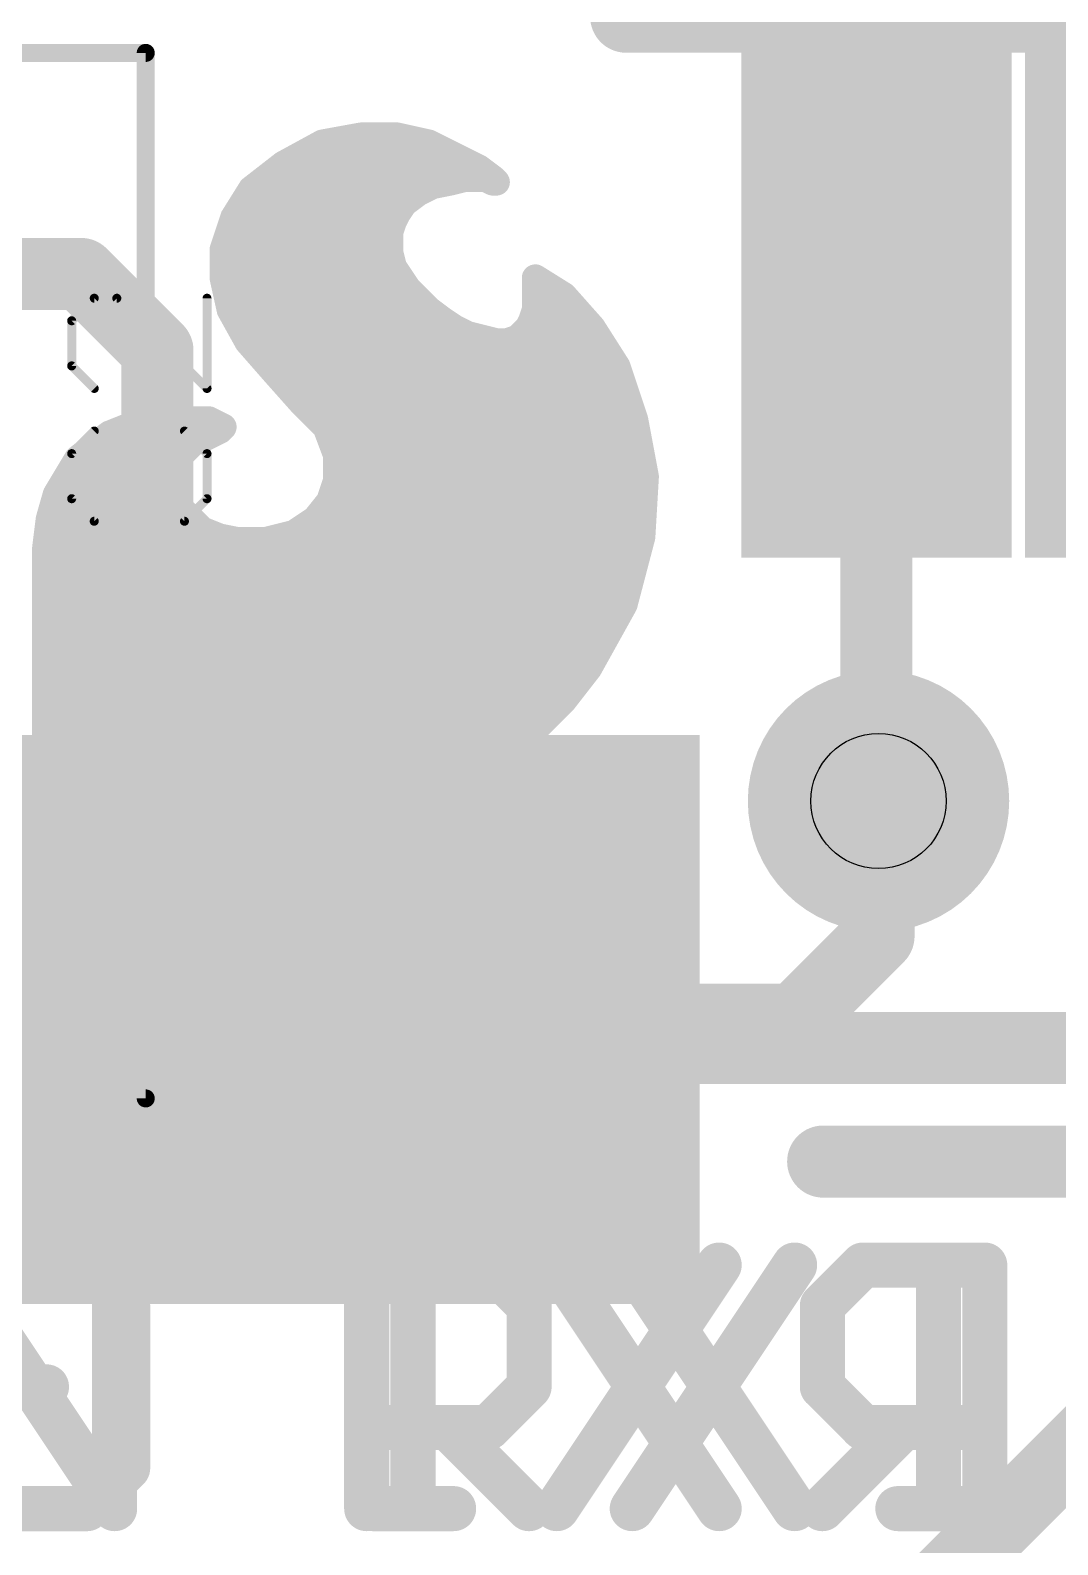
# Model space of a CAD drawing. Extents: x -41 to 66, y -18 to 24.
# Drawn here: x 1.928 to 4.823, y 2.349 to 6.617 of the extents above; entities that cross this region are included whole.
import ezdxf

# ---------------------------------------------------------------- set-up
doc = ezdxf.new("R2010")
doc.units = 0
for name, color, linetype in [('1', 12, 'CONTINUOUS'), ('16', 132, 'CONTINUOUS'), ('18', 110, 'CONTINUOUS'), ('21', 53, 'CONTINUOUS'), ('22', 53, 'CONTINUOUS'), ('25', 253, 'CONTINUOUS'), ('29', 253, 'CONTINUOUS'), ('30', 253, 'CONTINUOUS'), ('31', 253, 'CONTINUOUS'), ('32', 253, 'CONTINUOUS'), ('39', 12, 'CONTINUOUS'), ('44', 253, 'CONTINUOUS'), ('51', 53, 'CONTINUOUS')]:
    doc.layers.add(name, color=color, linetype=linetype)

# ---------------------------------------------------------------- blocks, each defined once
blk = doc.blocks.new('RECT')
blk.add_solid([(-0.5, -0.5), (0.5, -0.5), (-0.5, 0.5), (0.5, 0.5)])
blk = doc.blocks.new('ROUNDV')
at = {"const_width": 0.5}
blk.add_lwpolyline([(0, -0.25, 1), (0, 0.25, 1), (0, -0.25)], format="xyb", dxfattribs=at)

msp = doc.modelspace()

# ---------------------------------------------------------------- linework, layer by layer
at = {"layer": '1', "const_width": 0.2032}
for points in [[(1.27, 5.93), (2.071, 5.93)], [(2.071, 5.93), (2.286, 5.715)], [(4.312, 5.8674), (4.312, 4.451)], [(2.286, 5.715), (2.286, 4.191)], [(4.312, 4.451), (4.318, 4.445)], [(2.286, 4.191), (2.728, 3.749)], [(6.35, 3.749), (2.728, 3.749)], [(5.3289, 3.0785), (3.81, 1.5596)]]:
    msp.add_lwpolyline(points, dxfattribs=at)
at = {"layer": '1', "const_width": 0.1016}
for points in [[(2.1069, 5.9659, 1), (2.0351, 5.8941)], [(2.071, 5.8792, 1), (2.071, 5.9808)], [(4.3628, 5.8674, 1), (4.2612, 5.8674)], [(2.3368, 5.715, 1), (2.2352, 5.715)], [(2.2501, 5.6791, 1), (2.3219, 5.7509)], [(4.3479, 4.4869, 1), (4.2761, 4.4151)], [(4.2821, 4.4091, 1), (4.3539, 4.4809)], [(4.2612, 4.451, 1), (4.3628, 4.451)], [(2.3219, 4.2269, 1), (2.2501, 4.1551)], [(2.2352, 4.191, 1), (2.3368, 4.191)], [(2.728, 3.7998, 1), (2.728, 3.6982)], [(2.692, 3.7131, 1), (2.7639, 3.785)]]:
    msp.add_lwpolyline(points, format="xyb", dxfattribs=at)
at = {"layer": '16', "const_width": 0.2032}
for points in [[(4.318, 4.445), (4.318, 4.064)], [(4.318, 4.064), (4.083, 3.829)], [(2.812, 3.829), (4.083, 3.829)]]:
    msp.add_lwpolyline(points, dxfattribs=at)
at = {"layer": '16', "const_width": 0.1016}
for points in [[(4.3688, 4.445, 1), (4.2672, 4.445)], [(4.3539, 4.0281, 1), (4.2821, 4.0999)], [(4.2672, 4.064, 1), (4.3688, 4.064)], [(2.812, 3.8798, 1), (2.812, 3.7782)], [(4.083, 3.7782, 1), (4.083, 3.8798)], [(4.0471, 3.8649, 1), (4.1189, 3.7931)]]:
    msp.add_lwpolyline(points, format="xyb", dxfattribs=at)
at = {"layer": '21'}
for points, const_width in [([(3.607, 6.655), (3.607, 13.665)], 0.2032), ([(10.262, 6.655), (3.607, 6.655)], 0.2032), ([(2.751, 6.299), (2.641, 6.239)], 0.0762), ([(2.861, 6.319), (2.751, 6.299)], 0.0762), ([(2.961, 6.319), (2.861, 6.319)], 0.0762), ([(3.051, 6.299), (2.961, 6.319)], 0.0762), ([(3.191, 6.229), (3.051, 6.299)], 0.0762), ([(2.641, 6.239), (2.551, 6.169)], 0.0762), ([(2.6582, 6.2484), (3.1522, 6.2484)], 0.0762), ([(3.111, 6.189), (3.151, 6.199)], 0.0762), ([(3.151, 6.199), (3.211, 6.199)], 0.0762), ([(3.231, 6.199), (3.191, 6.229)], 0.0762), ([(3.211, 6.199), (3.231, 6.189)], 0.0762), ([(3.241, 6.189), (3.231, 6.199)], 0.0762), ([(2.551, 6.169), (2.501, 6.089)], 0.0762), ([(2.5551, 6.1722), (3.0474, 6.1722)], 0.0762), ([(2.981, 6.129), (3.021, 6.159)], 0.0762), ([(3.021, 6.159), (3.061, 6.179)], 0.0762), ([(3.061, 6.179), (3.111, 6.189)], 0.0762), ([(3.231, 6.189), (3.241, 6.189)], 0.0762), ([(2.961, 6.099), (2.981, 6.129)], 0.0762), ([(2.501, 6.089), (2.471, 5.999)], 0.0762), ([(2.5054, 6.096), (2.9595, 6.096)], 0.0762), ([(2.941, 6.049), (2.951, 6.079)], 0.0762), ([(2.951, 6.079), (2.961, 6.099)], 0.0762), ([(2.941, 5.989), (2.941, 6.049)], 0.0762), ([(2.471, 5.999), (2.471, 5.919)], 0.0762), ([(2.4779, 6.0198), (2.941, 6.0198)], 0.0762), ([(2.951, 5.949), (2.941, 5.989)], 0.0762), ([(2.471, 5.9436), (2.9546, 5.9436)], 0.0762), ([(2.991, 5.889), (2.951, 5.949)], 0.0762), ([(2.471, 5.919), (2.491, 5.829)], 0.0762), ([(3.351, 5.919), (3.351, 5.829)], 0.0762), ([(3.431, 5.869), (3.351, 5.919)], 0.0762), ([(2.4825, 5.8674), (3.0126, 5.8674)], 0.0762), ([(3.051, 5.829), (2.991, 5.889)], 0.0762), ([(3.351, 5.8674), (3.4324, 5.8674)], 0.0762), ([(3.511, 5.779), (3.431, 5.869)], 0.0762), ([(2.491, 5.829), (2.541, 5.739)], 0.0762), ([(3.091, 5.799), (3.051, 5.829)], 0.0762), ([(3.351, 5.829), (3.341, 5.799)], 0.0762), ([(2.512, 5.7912), (3.1027, 5.7912)], 0.0762), ([(3.121, 5.779), (3.091, 5.799)], 0.0762), ([(3.161, 5.759), (3.121, 5.779)], 0.0762), ([(3.331, 5.779), (3.301, 5.749)], 0.0762), ([(3.341, 5.799), (3.331, 5.779)], 0.0762), ([(3.3371, 5.7912), (3.5002, 5.7912)], 0.0762), ([(3.581, 5.669), (3.511, 5.779)], 0.0762), ([(2.541, 5.739), (2.611, 5.659)], 0.0762), ([(3.241, 5.739), (3.161, 5.759)], 0.0762), ([(3.271, 5.739), (3.241, 5.739)], 0.0762), ([(3.301, 5.749), (3.271, 5.739)], 0.0762), ([(2.562, 5.715), (3.5517, 5.715)], 0.0762), ([(2.611, 5.659), (2.691, 5.569)], 0.0762), ([(2.629, 5.6388), (3.5911, 5.6388)], 0.0762), ([(3.631, 5.519), (3.581, 5.669)], 0.0762), ([(2.691, 5.569), (2.761, 5.499)], 0.0762), ([(2.6974, 5.5626), (3.6165, 5.5626)], 0.0762), ([(2.311, 5.519), (2.251, 5.509)], 0.0762), ([(2.431, 5.519), (2.311, 5.519)], 0.0762), ([(2.471, 5.499), (2.431, 5.519)], 0.0762), ([(3.661, 5.359), (3.631, 5.519)], 0.0762), ([(2.151, 5.479), (2.111, 5.449)], 0.0762), ([(2.201, 5.499), (2.151, 5.479)], 0.0762), ([(2.1695, 5.4864), (2.4558, 5.4864)], 0.0762), ([(2.251, 5.509), (2.201, 5.499)], 0.0762), ([(2.391, 5.459), (2.421, 5.469)], 0.0762), ([(2.421, 5.469), (2.461, 5.489)], 0.0762), ([(2.461, 5.489), (2.471, 5.499)], 0.0762), ([(2.761, 5.499), (2.791, 5.419)], 0.0762), ([(2.7657, 5.4864), (3.6371, 5.4864)], 0.0762), ([(2.111, 5.449), (2.061, 5.409)], 0.0762), ([(2.331, 5.399), (2.391, 5.459)], 0.0762), ([(2.061, 5.409), (2.001, 5.309)], 0.0762), ([(2.0625, 5.4102), (2.3422, 5.4102)], 0.0762), ([(2.321, 5.369), (2.331, 5.399)], 0.0762), ([(2.791, 5.419), (2.791, 5.349)], 0.0762), ([(2.791, 5.4102), (3.6514, 5.4102)], 0.0762), ([(2.321, 5.329), (2.321, 5.369)], 0.0762), ([(2.791, 5.349), (2.771, 5.289)], 0.0762), ([(3.651, 5.189), (3.661, 5.359)], 0.0762), ([(2.001, 5.309), (1.981, 5.239)], 0.0762), ([(2.016, 5.334), (2.321, 5.334)], 0.0762), ([(2.331, 5.299), (2.321, 5.329)], 0.0762), ([(2.351, 5.269), (2.331, 5.299)], 0.0762), ([(2.786, 5.334), (3.6595, 5.334)], 0.0762), ([(1.9864, 5.2578), (2.3622, 5.2578)], 0.0762), ([(2.411, 5.209), (2.351, 5.269)], 0.0762), ([(2.771, 5.289), (2.731, 5.239)], 0.0762), ([(2.746, 5.2578), (3.655, 5.2578)], 0.0762), ([(1.981, 5.239), (1.971, 5.159)], 0.0762), ([(2.731, 5.239), (2.671, 5.199)], 0.0762), ([(1.9738, 5.1816), (2.498, 5.1816)], 0.0762), ([(2.461, 5.189), (2.411, 5.209)], 0.0762), ([(2.511, 5.179), (2.461, 5.189)], 0.0762), ([(2.591, 5.179), (2.511, 5.179)], 0.0762), ([(2.671, 5.199), (2.591, 5.179)], 0.0762), ([(2.6014, 5.1816), (3.6491, 5.1816)], 0.0762), ([(3.601, 4.999), (3.651, 5.189)], 0.0762), ([(1.971, 5.159), (1.971, 3.789)], 0.0762), ([(1.971, 5.1054), (3.629, 5.1054)], 0.0762), ([(1.971, 5.0292), (3.6089, 5.0292)], 0.0762), ([(3.501, 4.819), (3.601, 4.999)], 0.0762), ([(1.971, 4.953), (3.5754, 4.953)], 0.0762), ([(1.971, 4.8768), (3.5331, 4.8768)], 0.0762), ([(1.971, 4.8006), (3.4867, 4.8006)], 0.0762), ([(3.431, 4.729), (3.501, 4.819)], 0.0762), ([(1.971, 4.7244), (3.4264, 4.7244)], 0.0762), ([(3.351, 4.649), (3.431, 4.729)], 0.0762), ([(1.971, 4.6482), (3.3501, 4.6482)], 0.0762), ([(3.271, 4.579), (3.351, 4.649)], 0.0762), ([(1.971, 4.572), (3.2593, 4.572)], 0.0762), ([(3.171, 4.519), (3.271, 4.579)], 0.0762), ([(1.971, 4.4958), (3.113, 4.4958)], 0.0762), ([(3.071, 4.479), (3.171, 4.519)], 0.0762), ([(2.841, 4.429), (2.961, 4.449)], 0.0762), ([(2.961, 4.449), (3.071, 4.479)], 0.0762), ([(1.971, 4.4196), (2.5946, 4.4196)], 0.0762), ([(2.491, 4.359), (2.591, 4.419)], 0.0762), ([(2.591, 4.419), (2.651, 4.429)], 0.0762), ([(2.651, 4.429), (2.841, 4.429)], 0.0762), ([(2.391, 4.259), (2.491, 4.359)], 0.0762), ([(1.971, 4.3434), (2.4754, 4.3434)], 0.0762), ([(1.971, 4.2672), (2.3992, 4.2672)], 0.0762), ([(2.271, 4.119), (2.391, 4.259)], 0.0762), ([(1.971, 4.191), (2.3327, 4.191)], 0.0762), ([(1.971, 4.1148), (2.2668, 4.1148)], 0.0762), ([(2.151, 3.999), (2.271, 4.119)], 0.0762), ([(1.971, 4.0386), (2.1906, 4.0386)], 0.0762), ([(2.101, 3.939), (2.151, 3.999)], 0.0762), ([(1.971, 3.9624), (2.1205, 3.9624)], 0.0762), ([(2.051, 3.889), (2.101, 3.939)], 0.0762), ([(2.021, 3.839), (2.051, 3.889)], 0.0762), ([(1.971, 3.8862), (2.0493, 3.8862)], 0.0762), ([(1.971, 3.789), (2.021, 3.839)], 0.0762), ([(1.971, 3.81), (1.992, 3.81)], 0.0762), ([(1.7077, 3.1375), (2.1653, 2.4511)], 0.127), ([(2.1653, 2.4511), (2.1653, 3.1375)], 0.127), ([(2.8756, 2.4511), (2.8756, 3.1375)], 0.127), ([(2.8756, 3.1375), (3.2188, 3.1375)], 0.127), ([(3.2188, 3.1375), (3.3332, 3.0231)], 0.127), ([(3.624, 3.1375), (4.0816, 2.4511)], 0.127), ([(4.0816, 3.1375), (3.624, 2.4511)], 0.127), ([(4.3724, 3.1375), (4.6012, 3.1375)], 0.127), ([(4.4868, 2.4511), (4.4868, 3.1375)], 0.127), ([(3.3332, 3.0231), (3.3332, 2.7943)], 0.127), ([(3.3332, 2.7943), (3.2188, 2.6799)], 0.127), ([(3.2188, 2.6799), (2.8756, 2.6799)], 0.127), ([(3.1044, 2.6799), (3.3332, 2.4511)], 0.127), ([(4.3724, 2.4511), (4.6012, 2.4511)], 0.127)]:
    msp.add_lwpolyline(points, dxfattribs=dict(at, const_width=const_width))
for points, const_width in [([(3.607, 6.7058, 1), (3.607, 6.6042)], 0.1016), ([(3.5562, 6.655, 1), (3.6578, 6.655)], 0.1016), ([(2.7476, 6.3177, 1), (2.7544, 6.2803)], 0.0381), ([(2.7601, 6.2823, 1), (2.7419, 6.3157)], 0.0381), ([(2.861, 6.338, 1), (2.861, 6.2999)], 0.0381), ([(2.8644, 6.3003, 1), (2.8576, 6.3377)], 0.0381), ([(2.9651, 6.3376, 1), (2.9569, 6.3004)], 0.0381), ([(2.961, 6.2999, 1), (2.961, 6.338)], 0.0381), ([(3.0595, 6.316, 1), (3.0425, 6.282)], 0.0381), ([(3.0469, 6.2804, 1), (3.0551, 6.3176)], 0.0381), ([(2.6319, 6.2557, 1), (2.6501, 6.2223)], 0.0381), ([(2.6527, 6.224, 1), (2.6293, 6.254)], 0.0381), ([(2.6582, 6.2675, 1), (2.6582, 6.2294)], 0.0381), ([(3.1522, 6.2294, 1), (3.1522, 6.2675)], 0.0381), ([(3.151, 6.2181, 1), (3.151, 6.18)], 0.0381), ([(3.1556, 6.1805, 1), (3.1464, 6.2175)], 0.0381), ([(3.2024, 6.2442, 1), (3.1796, 6.2138)], 0.0381), ([(3.1825, 6.212, 1), (3.1995, 6.246)], 0.0381), ([(3.2195, 6.216, 1), (3.2025, 6.182)], 0.0381), ([(3.211, 6.18, 1), (3.211, 6.2181)], 0.0381), ([(3.2445, 6.2125, 1), (3.2175, 6.1855)], 0.0381), ([(3.2196, 6.1838, 1), (3.2424, 6.2142)], 0.0381), ([(2.5393, 6.184, 1), (2.5627, 6.154)], 0.0381), ([(2.5672, 6.1589, 1), (2.5348, 6.1791)], 0.0381), ([(2.5551, 6.1913, 1), (2.5551, 6.1532)], 0.0381), ([(3.0125, 6.176, 1), (3.0295, 6.142)], 0.0381), ([(3.0324, 6.1438, 1), (3.0096, 6.1742)], 0.0381), ([(3.0573, 6.1977, 1), (3.0647, 6.1603)], 0.0381), ([(3.0474, 6.1532, 1), (3.0474, 6.1913)], 0.0381), ([(3.0695, 6.162, 1), (3.0525, 6.196)], 0.0381), ([(3.1064, 6.2075, 1), (3.1156, 6.1705)], 0.0381), ([(3.1147, 6.1703, 1), (3.1073, 6.2077)], 0.0381), ([(3.231, 6.2081, 1), (3.231, 6.17)], 0.0381), ([(3.2225, 6.172, 1), (3.2395, 6.206)], 0.0381), ([(3.2275, 6.1755, 1), (3.2545, 6.2025)], 0.0381), ([(3.241, 6.17, 1), (3.241, 6.2081)], 0.0381), ([(2.9696, 6.1442, 1), (2.9924, 6.1138)], 0.0381), ([(2.9969, 6.1184, 1), (2.9651, 6.1396)], 0.0381), ([(2.4848, 6.0991, 1), (2.5172, 6.0789)], 0.0381), ([(2.5191, 6.083, 1), (2.4829, 6.095)], 0.0381), ([(2.5054, 6.1151, 1), (2.5054, 6.077)], 0.0381), ([(2.934, 6.0875, 1), (2.968, 6.0705)], 0.0381), ([(2.9691, 6.073, 1), (2.9329, 6.085)], 0.0381), ([(2.9451, 6.1096, 1), (2.9769, 6.0884)], 0.0381), ([(2.978, 6.0905, 1), (2.944, 6.1075)], 0.0381), ([(2.9595, 6.077, 1), (2.9595, 6.1151)], 0.0381), ([(2.9229, 6.055, 1), (2.9591, 6.043)], 0.0381), ([(2.9601, 6.049, 1), (2.922, 6.049)], 0.0381), ([(2.4901, 5.999, 1), (2.452, 5.999)], 0.0381), ([(2.4529, 6.005, 1), (2.4891, 5.993)], 0.0381), ([(2.4779, 6.0389, 1), (2.4779, 6.0008)], 0.0381), ([(2.9595, 5.9936, 1), (2.9225, 5.9844)], 0.0381), ([(2.941, 6.0008, 1), (2.941, 6.0389)], 0.0381), ([(2.471, 5.9627, 1), (2.471, 5.9245)], 0.0381), ([(2.922, 5.989, 1), (2.9601, 5.989)], 0.0381), ([(2.9669, 5.9596, 1), (2.9351, 5.9384)], 0.0381), ([(2.9546, 5.9245, 1), (2.9546, 5.9627)], 0.0381), ([(2.4896, 5.9231, 1), (2.4524, 5.9149)], 0.0381), ([(2.452, 5.919, 1), (2.4901, 5.919)], 0.0381), ([(2.9325, 5.9444, 1), (2.9695, 5.9536)], 0.0381), ([(3.37, 5.919, 1), (3.3319, 5.919)], 0.0381), ([(3.3611, 5.9352, 1), (3.3409, 5.9028)], 0.0381), ([(2.4825, 5.8864, 1), (2.4825, 5.8483)], 0.0381), ([(3.0045, 5.9025, 1), (2.9775, 5.8755)], 0.0381), ([(2.9751, 5.8784, 1), (3.0069, 5.8996)], 0.0381), ([(3.0126, 5.8483, 1), (3.0126, 5.8864)], 0.0381), ([(3.351, 5.8864, 1), (3.351, 5.8483)], 0.0381), ([(3.4452, 5.8817, 1), (3.4168, 5.8563)], 0.0381), ([(3.4209, 5.8528, 1), (3.4411, 5.8852)], 0.0381), ([(3.4324, 5.8483, 1), (3.4324, 5.8864)], 0.0381), ([(2.5077, 5.8383, 1), (2.4743, 5.8197)], 0.0381), ([(2.4724, 5.8249, 1), (2.5096, 5.8331)], 0.0381), ([(3.0624, 5.8442, 1), (3.0396, 5.8138)], 0.0381), ([(3.0375, 5.8155, 1), (3.0645, 5.8425)], 0.0381), ([(3.3319, 5.829, 1), (3.37, 5.829)], 0.0381), ([(3.3691, 5.823, 1), (3.3329, 5.835)], 0.0381), ([(2.512, 5.8102, 1), (2.512, 5.7721)], 0.0381), ([(3.1016, 5.8149, 1), (3.0804, 5.7831)], 0.0381), ([(3.0796, 5.7838, 1), (3.1024, 5.8142)], 0.0381), ([(3.1295, 5.796, 1), (3.1125, 5.762)], 0.0381), ([(3.1027, 5.7721, 1), (3.1027, 5.8102)], 0.0381), ([(3.1104, 5.7631, 1), (3.1316, 5.7949)], 0.0381), ([(3.314, 5.7875, 1), (3.348, 5.7705)], 0.0381), ([(3.3445, 5.7655, 1), (3.3175, 5.7925)], 0.0381), ([(3.3371, 5.8102, 1), (3.3371, 5.7721)], 0.0381), ([(3.3229, 5.805, 1), (3.3591, 5.793)], 0.0381), ([(3.358, 5.7905, 1), (3.324, 5.8075)], 0.0381), ([(3.5271, 5.7892, 1), (3.4949, 5.7688)], 0.0381), ([(3.4968, 5.7663, 1), (3.5252, 5.7917)], 0.0381), ([(3.5002, 5.7721, 1), (3.5002, 5.8102)], 0.0381), ([(2.5553, 5.7515, 1), (2.5267, 5.7265)], 0.0381), ([(2.5243, 5.7297, 1), (2.5577, 5.7483)], 0.0381), ([(3.1656, 5.7775, 1), (3.1564, 5.7405)], 0.0381), ([(3.1525, 5.742, 1), (3.1695, 5.776)], 0.0381), ([(3.241, 5.758, 1), (3.241, 5.7199)], 0.0381), ([(3.2364, 5.7205, 1), (3.2456, 5.7575)], 0.0381), ([(3.265, 5.7571, 1), (3.277, 5.7209)], 0.0381), ([(3.271, 5.7199, 1), (3.271, 5.758)], 0.0381), ([(3.2875, 5.7625, 1), (3.3145, 5.7355)], 0.0381), ([(3.307, 5.7309, 1), (3.295, 5.7671)], 0.0381), ([(2.562, 5.734, 1), (2.562, 5.6959)], 0.0381), ([(3.5517, 5.6959, 1), (3.5517, 5.734)], 0.0381), ([(2.6252, 5.6717, 1), (2.5968, 5.6463)], 0.0381), ([(2.5967, 5.6465, 1), (2.6253, 5.6715)], 0.0381), ([(2.629, 5.6579, 1), (2.629, 5.6198)], 0.0381), ([(3.5991, 5.675, 1), (3.5629, 5.663)], 0.0381), ([(3.5649, 5.6588, 1), (3.5971, 5.6792)], 0.0381), ([(3.5911, 5.6198, 1), (3.5911, 5.6579)], 0.0381), ([(2.7045, 5.5825, 1), (2.6775, 5.5555)], 0.0381), ([(2.6768, 5.5563, 1), (2.7052, 5.5817)], 0.0381), ([(2.6974, 5.5817, 1), (2.6974, 5.5436)], 0.0381), ([(3.6165, 5.5436, 1), (3.6165, 5.5817)], 0.0381), ([(2.311, 5.5381, 1), (2.311, 5.5)], 0.0381), ([(2.3141, 5.5002, 1), (2.3079, 5.5378)], 0.0381), ([(2.4395, 5.536, 1), (2.4225, 5.502)], 0.0381), ([(2.431, 5.5, 1), (2.431, 5.5381)], 0.0381), ([(3.6497, 5.5225, 1), (3.6123, 5.5155)], 0.0381), ([(2.1439, 5.4967, 1), (2.1581, 5.4613)], 0.0381), ([(2.1624, 5.4638, 1), (2.1396, 5.4942)], 0.0381), ([(2.1695, 5.5055, 1), (2.1695, 5.4674)], 0.0381), ([(2.1973, 5.5177, 1), (2.2047, 5.4803)], 0.0381), ([(2.2081, 5.4813, 1), (2.1939, 5.5167)], 0.0381), ([(2.2479, 5.5278, 1), (2.2541, 5.4902)], 0.0381), ([(2.2547, 5.4903, 1), (2.2473, 5.5277)], 0.0381), ([(2.4125, 5.486, 1), (2.4295, 5.452)], 0.0381), ([(2.427, 5.4509, 1), (2.415, 5.4871)], 0.0381), ([(2.4475, 5.5025, 1), (2.4745, 5.4755)], 0.0381), ([(2.4695, 5.472, 1), (2.4525, 5.506)], 0.0381), ([(2.4558, 5.4674, 1), (2.4558, 5.5055)], 0.0381), ([(2.4845, 5.4855, 1), (2.4575, 5.5125)], 0.0381), ([(2.4625, 5.482, 1), (2.4795, 5.516)], 0.0381), ([(2.7788, 5.5057, 1), (2.7432, 5.4923)], 0.0381), ([(2.7657, 5.5055, 1), (2.7657, 5.4674)], 0.0381), ([(2.7475, 5.4855, 1), (2.7745, 5.5125)], 0.0381), ([(3.6129, 5.513, 1), (3.6491, 5.525)], 0.0381), ([(3.6371, 5.4674, 1), (3.6371, 5.5055)], 0.0381), ([(2.0996, 5.4642, 1), (2.1224, 5.4338)], 0.0381), ([(2.1229, 5.4341, 1), (2.0991, 5.4639)], 0.0381), ([(2.385, 5.4771, 1), (2.397, 5.4409)], 0.0381), ([(2.4045, 5.4455, 1), (2.3775, 5.4725)], 0.0381), ([(2.0491, 5.4239, 1), (2.0729, 5.3941)], 0.0381), ([(2.0625, 5.4293, 1), (2.0625, 5.3912)], 0.0381), ([(2.0773, 5.3992, 1), (2.0447, 5.4188)], 0.0381), ([(2.3175, 5.4125, 1), (2.3445, 5.3855)], 0.0381), ([(2.3491, 5.393, 1), (2.3129, 5.405)], 0.0381), ([(2.3422, 5.3912, 1), (2.3422, 5.4293)], 0.0381), ([(2.81, 5.419, 1), (2.7719, 5.419)], 0.0381), ([(2.791, 5.4293, 1), (2.791, 5.3912)], 0.0381), ([(2.7732, 5.4123, 1), (2.8088, 5.4257)], 0.0381), ([(3.6514, 5.3912, 1), (3.6514, 5.4293)], 0.0381), ([(2.3029, 5.375, 1), (2.3391, 5.363)], 0.0381), ([(2.3401, 5.369, 1), (2.302, 5.369)], 0.0381), ([(2.8091, 5.343, 1), (2.7729, 5.355)], 0.0381), ([(3.68, 5.3579, 1), (3.642, 5.3601)], 0.0381), ([(3.6423, 5.3555, 1), (3.6797, 5.3625)], 0.0381), ([(1.9847, 5.3188, 1), (2.0173, 5.2992)], 0.0381), ([(2.0193, 5.3038, 1), (1.9827, 5.3142)], 0.0381), ([(2.016, 5.3531, 1), (2.016, 5.315)], 0.0381), ([(2.3391, 5.335, 1), (2.3029, 5.323)], 0.0381), ([(2.302, 5.329, 1), (2.3401, 5.329)], 0.0381), ([(2.3469, 5.3096, 1), (2.3151, 5.2884)], 0.0381), ([(2.321, 5.315, 1), (2.321, 5.3531)], 0.0381), ([(2.786, 5.3531, 1), (2.786, 5.315)], 0.0381), ([(2.7719, 5.349, 1), (2.81, 5.349)], 0.0381), ([(3.6595, 5.315, 1), (3.6595, 5.3531)], 0.0381), ([(1.9864, 5.2769, 1), (1.9864, 5.2388)], 0.0381), ([(2.3129, 5.293, 1), (2.3491, 5.305)], 0.0381), ([(2.3645, 5.2825, 1), (2.3375, 5.2555)], 0.0381), ([(2.3351, 5.2584, 1), (2.3669, 5.2796)], 0.0381), ([(2.3622, 5.2388, 1), (2.3622, 5.2769)], 0.0381), ([(2.746, 5.2769, 1), (2.746, 5.2388)], 0.0381), ([(2.7529, 5.295, 1), (2.7891, 5.283)], 0.0381), ([(2.7859, 5.2771, 1), (2.7561, 5.3009)], 0.0381), ([(3.655, 5.2388, 1), (3.655, 5.2769)], 0.0381), ([(1.9627, 5.2442, 1), (1.9993, 5.2338)], 0.0381), ([(1.9999, 5.2366, 1), (1.9621, 5.2414)], 0.0381), ([(2.7161, 5.2509, 1), (2.7459, 5.2271)], 0.0381), ([(2.7416, 5.2231, 1), (2.7204, 5.2549)], 0.0381), ([(1.9738, 5.2007, 1), (1.9738, 5.1626)], 0.0381), ([(2.4181, 5.2267, 1), (2.4039, 5.1913)], 0.0381), ([(2.3975, 5.1955, 1), (2.4245, 5.2225)], 0.0381), ([(2.4647, 5.2077, 1), (2.4573, 5.1703)], 0.0381), ([(2.4539, 5.1713, 1), (2.4681, 5.2067)], 0.0381), ([(2.511, 5.1981, 1), (2.511, 5.16)], 0.0381), ([(2.498, 5.1626, 1), (2.498, 5.2007)], 0.0381), ([(2.5073, 5.1603, 1), (2.5147, 5.1977)], 0.0381), ([(2.5864, 5.1975, 1), (2.5956, 5.1605)], 0.0381), ([(2.6014, 5.2007, 1), (2.6014, 5.1626)], 0.0381), ([(2.591, 5.16, 1), (2.591, 5.1981)], 0.0381), ([(2.6604, 5.2149, 1), (2.6816, 5.1831)], 0.0381), ([(2.6756, 5.1805, 1), (2.6664, 5.2175)], 0.0381), ([(3.632, 5.1901, 1), (3.67, 5.1879)], 0.0381), ([(3.6694, 5.1842, 1), (3.6326, 5.1938)], 0.0381), ([(3.6491, 5.1626, 1), (3.6491, 5.2007)], 0.0381), ([(1.9901, 5.159, 1), (1.952, 5.159)], 0.0381), ([(1.9521, 5.1614, 1), (1.9899, 5.1566)], 0.0381), ([(1.971, 5.1245, 1), (1.971, 5.0864)], 0.0381), ([(3.629, 5.0864, 1), (3.629, 5.1245)], 0.0381), ([(1.971, 5.0483, 1), (1.971, 5.0102)], 0.0381), ([(3.6177, 4.9897, 1), (3.5843, 5.0083)], 0.0381), ([(3.6089, 5.0102, 1), (3.6089, 5.0483)], 0.0381), ([(3.5826, 5.0038, 1), (3.6194, 4.9942)], 0.0381), ([(1.971, 4.9721, 1), (1.971, 4.934)], 0.0381), ([(3.5754, 4.934, 1), (3.5754, 4.9721)], 0.0381), ([(1.971, 4.8959, 1), (1.971, 4.8578)], 0.0381), ([(3.5331, 4.8578, 1), (3.5331, 4.8959)], 0.0381), ([(1.971, 4.8197, 1), (1.971, 4.7816)], 0.0381), ([(3.4843, 4.8283, 1), (3.5177, 4.8097)], 0.0381), ([(3.516, 4.8073, 1), (3.486, 4.8307)], 0.0381), ([(3.4867, 4.7816, 1), (3.4867, 4.8197)], 0.0381), ([(1.971, 4.7435, 1), (1.971, 4.7054)], 0.0381), ([(3.416, 4.7407, 1), (3.446, 4.7173)], 0.0381), ([(3.4445, 4.7155, 1), (3.4175, 4.7425)], 0.0381), ([(3.4264, 4.7054, 1), (3.4264, 4.7435)], 0.0381), ([(1.971, 4.6673, 1), (1.971, 4.6292)], 0.0381), ([(3.3375, 4.6625, 1), (3.3645, 4.6355)], 0.0381), ([(3.3635, 4.6347, 1), (3.3385, 4.6633)], 0.0381), ([(3.3501, 4.6292, 1), (3.3501, 4.6673)], 0.0381), ([(1.971, 4.5911, 1), (1.971, 4.553)], 0.0381), ([(3.2585, 4.5933, 1), (3.2835, 4.5647)], 0.0381), ([(3.2593, 4.553, 1), (3.2593, 4.5911)], 0.0381), ([(3.2808, 4.5627, 1), (3.2612, 4.5953)], 0.0381), ([(1.971, 4.5149, 1), (1.971, 4.4768)], 0.0381), ([(3.113, 4.4768, 1), (3.113, 4.5149)], 0.0381), ([(3.1612, 4.5353, 1), (3.1808, 4.5027)], 0.0381), ([(3.1781, 4.5013, 1), (3.1639, 4.5367)], 0.0381), ([(2.956, 4.4674, 1), (2.966, 4.4306)], 0.0381), ([(2.9641, 4.4302, 1), (2.9579, 4.4678)], 0.0381), ([(3.0639, 4.4967, 1), (3.0781, 4.4613)], 0.0381), ([(3.076, 4.4606, 1), (3.066, 4.4974)], 0.0381), ([(1.971, 4.4386, 1), (1.971, 4.4005)], 0.0381), ([(2.5879, 4.4378, 1), (2.5941, 4.4002)], 0.0381), ([(2.6008, 4.4027, 1), (2.5812, 4.4353)], 0.0381), ([(2.5946, 4.4005, 1), (2.5946, 4.4386)], 0.0381), ([(2.651, 4.4481, 1), (2.651, 4.41)], 0.0381), ([(2.6541, 4.4102, 1), (2.6479, 4.4478)], 0.0381), ([(2.8379, 4.4478, 1), (2.8441, 4.4102)], 0.0381), ([(2.841, 4.41, 1), (2.841, 4.4481)], 0.0381), ([(2.5045, 4.3455, 1), (2.4775, 4.3725)], 0.0381), ([(1.971, 4.3624, 1), (1.971, 4.3243)], 0.0381), ([(2.4812, 4.3753, 1), (2.5008, 4.3427)], 0.0381), ([(2.4754, 4.3243, 1), (2.4754, 4.3624)], 0.0381), ([(1.971, 4.2862, 1), (1.971, 4.2481)], 0.0381), ([(2.3775, 4.2725, 1), (2.4045, 4.2455)], 0.0381), ([(2.4055, 4.2466, 1), (2.3765, 4.2714)], 0.0381), ([(2.3992, 4.2481, 1), (2.3992, 4.2862)], 0.0381), ([(1.971, 4.21, 1), (1.971, 4.1719)], 0.0381), ([(2.3327, 4.1719, 1), (2.3327, 4.21)], 0.0381), ([(1.971, 4.1338, 1), (1.971, 4.0957)], 0.0381), ([(2.2565, 4.1314, 1), (2.2855, 4.1066)], 0.0381), ([(2.2845, 4.1055, 1), (2.2575, 4.1325)], 0.0381), ([(2.2668, 4.0957, 1), (2.2668, 4.1338)], 0.0381), ([(1.971, 4.0577, 1), (1.971, 4.0196)], 0.0381), ([(2.1906, 4.0196, 1), (2.1906, 4.0577)], 0.0381), ([(2.1375, 4.0125, 1), (2.1645, 3.9855)], 0.0381), ([(2.1656, 3.9868, 1), (2.1364, 4.0112)], 0.0381), ([(1.971, 3.9815, 1), (1.971, 3.9434)], 0.0381), ([(2.0864, 3.9512, 1), (2.1156, 3.9268)], 0.0381), ([(2.1145, 3.9255, 1), (2.0875, 3.9525)], 0.0381), ([(2.1205, 3.9434, 1), (2.1205, 3.9815)], 0.0381), ([(2.0673, 3.8792, 1), (2.0347, 3.8988)], 0.0381), ([(1.971, 3.9053, 1), (1.971, 3.8672)], 0.0381), ([(2.0375, 3.9025, 1), (2.0645, 3.8755)], 0.0381), ([(2.0493, 3.8672, 1), (2.0493, 3.9053)], 0.0381), ([(1.971, 3.8291, 1), (1.971, 3.791)], 0.0381), ([(1.992, 3.791, 1), (1.992, 3.8291)], 0.0381), ([(2.0047, 3.8488, 1), (2.0373, 3.8292)], 0.0381), ([(2.0345, 3.8255, 1), (2.0075, 3.8525)], 0.0381), ([(1.9575, 3.8025, 1), (1.9845, 3.7755)], 0.0381), ([(1.952, 3.789, 1), (1.9901, 3.789)], 0.0381), ([(2.1971, 3.1375, 1), (2.1336, 3.1375)], 0.0635), ([(2.8756, 3.1692, 1), (2.8756, 3.1057)], 0.0635), ([(2.9074, 3.1375, 1), (2.8439, 3.1375)], 0.0635), ([(3.2413, 3.1599, 1), (3.1964, 3.115)], 0.0635), ([(3.2188, 3.1057, 1), (3.2188, 3.1692)], 0.0635), ([(3.6504, 3.1551, 1), (3.5976, 3.1199)], 0.0635), ([(4.108, 3.1199, 1), (4.0552, 3.1551)], 0.0635), ([(4.3724, 3.1692, 1), (4.3724, 3.1057)], 0.0635), ([(4.5186, 3.1375, 1), (4.4551, 3.1375)], 0.0635), ([(4.6012, 3.1057, 1), (4.6012, 3.1692)], 0.0635), ([(3.365, 3.0231, 1), (3.3015, 3.0231)], 0.0635), ([(3.3108, 3.0006, 1), (3.3557, 3.0455)], 0.0635), ([(3.3015, 2.7943, 1), (3.365, 2.7943)], 0.0635), ([(3.3557, 2.7718, 1), (3.3108, 2.8167)], 0.0635), ([(2.8756, 2.7116, 1), (2.8756, 2.6481)], 0.0635), ([(3.1269, 2.7023, 1), (3.082, 2.6574)], 0.0635), ([(3.1964, 2.7023, 1), (3.2413, 2.6574)], 0.0635), ([(3.2188, 2.6481, 1), (3.2188, 2.7116)], 0.0635), ([(2.1336, 2.4511, 1), (2.1971, 2.4511)], 0.0635), ([(2.1389, 2.4335, 1), (2.1917, 2.4687)], 0.0635), ([(2.8439, 2.4511, 1), (2.9074, 2.4511)], 0.0635), ([(3.3108, 2.4286, 1), (3.3557, 2.4736)], 0.0635), ([(3.5976, 2.4687, 1), (3.6504, 2.4335)], 0.0635), ([(4.0552, 2.4335, 1), (4.108, 2.4687)], 0.0635), ([(4.3724, 2.4829, 1), (4.3724, 2.4194)], 0.0635), ([(4.4551, 2.4511, 1), (4.5186, 2.4511)], 0.0635), ([(4.6012, 2.4194, 1), (4.6012, 2.4829)], 0.0635)]:
    msp.add_lwpolyline(points, format="xyb", dxfattribs=dict(at, const_width=const_width))
at = {"layer": '22'}
for points, const_width in [([(4.162, 3.429), (7.162, 3.429)], 0.2032), ([(1.8589, 3.1375), (2.0877, 3.1375)], 0.127), ([(2.0877, 3.1375), (2.2021, 3.0231)], 0.127), ([(3.1206, 3.1375), (2.8918, 3.1375)], 0.127), ([(3.0062, 2.4511), (3.0062, 3.1375)], 0.127), ([(3.869, 3.1375), (3.4114, 2.4511)], 0.127), ([(3.4114, 3.1375), (3.869, 2.4511)], 0.127), ([(4.2742, 3.1375), (4.1598, 3.0231)], 0.127), ([(4.6174, 3.1375), (4.2742, 3.1375)], 0.127), ([(4.6174, 2.4511), (4.6174, 3.1375)], 0.127), ([(2.2021, 3.0231), (2.2021, 2.5655)], 0.127), ([(4.1598, 3.0231), (4.1598, 2.7943)], 0.127), ([(1.7445, 2.7943), (1.9733, 2.7943)], 0.127), ([(4.1598, 2.7943), (4.2742, 2.6799)], 0.127), ([(4.3886, 2.6799), (4.1598, 2.4511)], 0.127), ([(4.2742, 2.6799), (4.6174, 2.6799)], 0.127), ([(2.2021, 2.5655), (2.0877, 2.4511)], 0.127), ([(2.0877, 2.4511), (1.8589, 2.4511)], 0.127), ([(3.1206, 2.4511), (2.8918, 2.4511)], 0.127)]:
    msp.add_lwpolyline(points, dxfattribs=dict(at, const_width=const_width))
for points, const_width in [([(4.162, 3.4798, 1), (4.162, 3.3782)], 0.1016), ([(2.1102, 3.1599, 1), (2.0653, 3.115)], 0.0635), ([(2.0877, 3.1057, 1), (2.0877, 3.1692)], 0.0635), ([(2.8918, 3.1692, 1), (2.8918, 3.1057)], 0.0635), ([(3.0379, 3.1375, 1), (2.9744, 3.1375)], 0.0635), ([(3.1206, 3.1057, 1), (3.1206, 3.1692)], 0.0635), ([(3.4378, 3.1551, 1), (3.385, 3.1199)], 0.0635), ([(3.8954, 3.1199, 1), (3.8426, 3.1551)], 0.0635), ([(4.2742, 3.1692, 1), (4.2742, 3.1057)], 0.0635), ([(4.2966, 3.115, 1), (4.2517, 3.1599)], 0.0635), ([(4.6491, 3.1375, 1), (4.5856, 3.1375)], 0.0635), ([(4.6174, 3.1057, 1), (4.6174, 3.1692)], 0.0635), ([(2.2339, 3.0231, 1), (2.1704, 3.0231)], 0.0635), ([(2.1797, 3.0006, 1), (2.2246, 3.0455)], 0.0635), ([(4.1915, 3.0231, 1), (4.128, 3.0231)], 0.0635), ([(4.1373, 3.0455, 1), (4.1822, 3.0006)], 0.0635), ([(1.9733, 2.7625, 1), (1.9733, 2.826)], 0.0635), ([(4.1822, 2.8167, 1), (4.1373, 2.7718)], 0.0635), ([(4.128, 2.7943, 1), (4.1915, 2.7943)], 0.0635), ([(4.2742, 2.7116, 1), (4.2742, 2.6481)], 0.0635), ([(4.2517, 2.6574, 1), (4.2966, 2.7023)], 0.0635), ([(4.411, 2.6574, 1), (4.3661, 2.7023)], 0.0635), ([(4.6174, 2.6481, 1), (4.6174, 2.7116)], 0.0635), ([(2.2246, 2.543, 1), (2.1797, 2.5879)], 0.0635), ([(2.1704, 2.5655, 1), (2.2339, 2.5655)], 0.0635), ([(2.0653, 2.4736, 1), (2.1102, 2.4286)], 0.0635), ([(2.0877, 2.4194, 1), (2.0877, 2.4829)], 0.0635), ([(2.8918, 2.4829, 1), (2.8918, 2.4194)], 0.0635), ([(2.9744, 2.4511, 1), (3.0379, 2.4511)], 0.0635), ([(3.1206, 2.4194, 1), (3.1206, 2.4829)], 0.0635), ([(3.385, 2.4687, 1), (3.4378, 2.4335)], 0.0635), ([(3.8426, 2.4335, 1), (3.8954, 2.4687)], 0.0635), ([(4.1373, 2.4736, 1), (4.1822, 2.4286)], 0.0635), ([(4.5856, 2.4511, 1), (4.6491, 2.4511)], 0.0635)]:
    msp.add_lwpolyline(points, format="xyb", dxfattribs=dict(at, const_width=const_width))
at = {"layer": '25', "const_width": 0.0254}
for points in [[(2.1079, 5.8617), (2.0444, 5.7982)], [(2.1715, 5.8617), (2.1079, 5.8617)], [(2.4257, 5.6075), (2.1715, 5.8617)], [(2.4257, 5.8617), (2.4257, 5.6075)], [(2.0444, 5.7982), (2.0444, 5.671)], [(2.0444, 5.671), (2.1079, 5.6075)], [(2.1079, 5.4875), (2.0444, 5.4239)], [(2.4257, 5.4239), (2.3621, 5.4875)], [(2.0444, 5.4239), (2.0444, 5.2968)], [(2.4257, 5.2968), (2.4257, 5.4239)], [(2.0444, 5.2968), (2.1079, 5.2333)], [(2.3621, 5.2333), (2.4257, 5.2968)], [(2.1079, 5.2333), (2.3621, 5.2333)]]:
    msp.add_lwpolyline(points, dxfattribs=at)
at = {"layer": '25', "const_width": 0.0127}
for points in [[(2.1079, 5.8681, 1), (2.1079, 5.8554)], [(2.1124, 5.8572, 1), (2.1034, 5.8662)], [(2.176, 5.8662, 1), (2.167, 5.8572)], [(2.1715, 5.8554, 1), (2.1715, 5.8681)], [(2.432, 5.8617, 1), (2.4194, 5.8617)], [(2.0507, 5.7982, 1), (2.038, 5.7982)], [(2.0399, 5.8026, 1), (2.0489, 5.7937)], [(2.038, 5.671, 1), (2.0507, 5.671)], [(2.0489, 5.6755, 1), (2.0399, 5.6666)], [(2.1034, 5.603, 1), (2.1124, 5.612)], [(2.4194, 5.6075, 1), (2.432, 5.6075)], [(2.4212, 5.603, 1), (2.4302, 5.612)], [(2.1124, 5.483, 1), (2.1034, 5.492)], [(2.3666, 5.492, 1), (2.3577, 5.483)], [(2.0507, 5.4239, 1), (2.038, 5.4239)], [(2.0399, 5.4284, 1), (2.0489, 5.4195)], [(2.432, 5.4239, 1), (2.4194, 5.4239)], [(2.4212, 5.4195, 1), (2.4302, 5.4284)], [(2.038, 5.2968, 1), (2.0507, 5.2968)], [(2.0489, 5.3013, 1), (2.0399, 5.2923)], [(2.4194, 5.2968, 1), (2.432, 5.2968)], [(2.4302, 5.2923, 1), (2.4212, 5.3013)], [(2.1079, 5.2396, 1), (2.1079, 5.2269)], [(2.1034, 5.2288, 1), (2.1124, 5.2378)], [(2.3577, 5.2378, 1), (2.3666, 5.2288)], [(2.3621, 5.2269, 1), (2.3621, 5.2396)]]:
    msp.add_lwpolyline(points, format="xyb", dxfattribs=at)
at = {"layer": '39', "const_width": 0.0508}
for points in [[(0.287, 6.553), (2.253, 6.553)], [(2.253, 6.553), (2.253, 3.607)], [(2.253, 3.607), (0.287, 3.607)]]:
    msp.add_lwpolyline(points, dxfattribs=at)
at = {"layer": '39', "const_width": 0.0254}
for points in [[(2.2657, 6.553, 1), (2.2403, 6.553)], [(2.253, 6.5403, 1), (2.253, 6.5657)], [(2.253, 3.5943, 1), (2.253, 3.6197)], [(2.2403, 3.607, 1), (2.2657, 3.607)]]:
    msp.add_lwpolyline(points, format="xyb", dxfattribs=at)
at = {"layer": '44'}
msp.add_circle((4.318, 4.445), 0.1905, dxfattribs=at)

# ---------------------------------------------------------------- block references
at = {"layer": '1', "xscale": 0.5588, "yscale": 1.27, "rotation": 180}
msp.add_blockref('RECT', (4.312, 5.8674), dxfattribs=at)
at = {"layer": '16', "xscale": 1.8, "yscale": 1.4, "rotation": 180}
msp.add_blockref('RECT', (2.812, 3.829), dxfattribs=at)
at = {"layer": '18', "xscale": 0.7366, "yscale": 0.7366}
msp.add_blockref('ROUNDV', (4.318, 4.445), dxfattribs=at)
msp.add_blockref('ROUNDV', (4.318, 4.445), dxfattribs=at)
at = {"layer": '29', "xscale": 0.762, "yscale": 1.4732, "rotation": 180}
for p in [(4.312, 5.8674), (5.112, 5.8674)]:
    msp.add_blockref('RECT', p, dxfattribs=at)
at = {"layer": '30', "xscale": 2.0032, "yscale": 1.6032, "rotation": 180}
msp.add_blockref('RECT', (2.812, 3.829), dxfattribs=at)
at = {"layer": '31', "xscale": 0.5588, "yscale": 1.27, "rotation": 180}
msp.add_blockref('RECT', (4.312, 5.8674), dxfattribs=at)
at = {"layer": '32', "xscale": 1.8, "yscale": 1.4, "rotation": 180}
msp.add_blockref('RECT', (2.812, 3.829), dxfattribs=at)
at = {"layer": '51', "xscale": 0.4572, "yscale": 0.9906, "rotation": 180}
msp.add_blockref('RECT', (4.312, 6.1087), dxfattribs=at)

doc.saveas('drawing.dxf')
